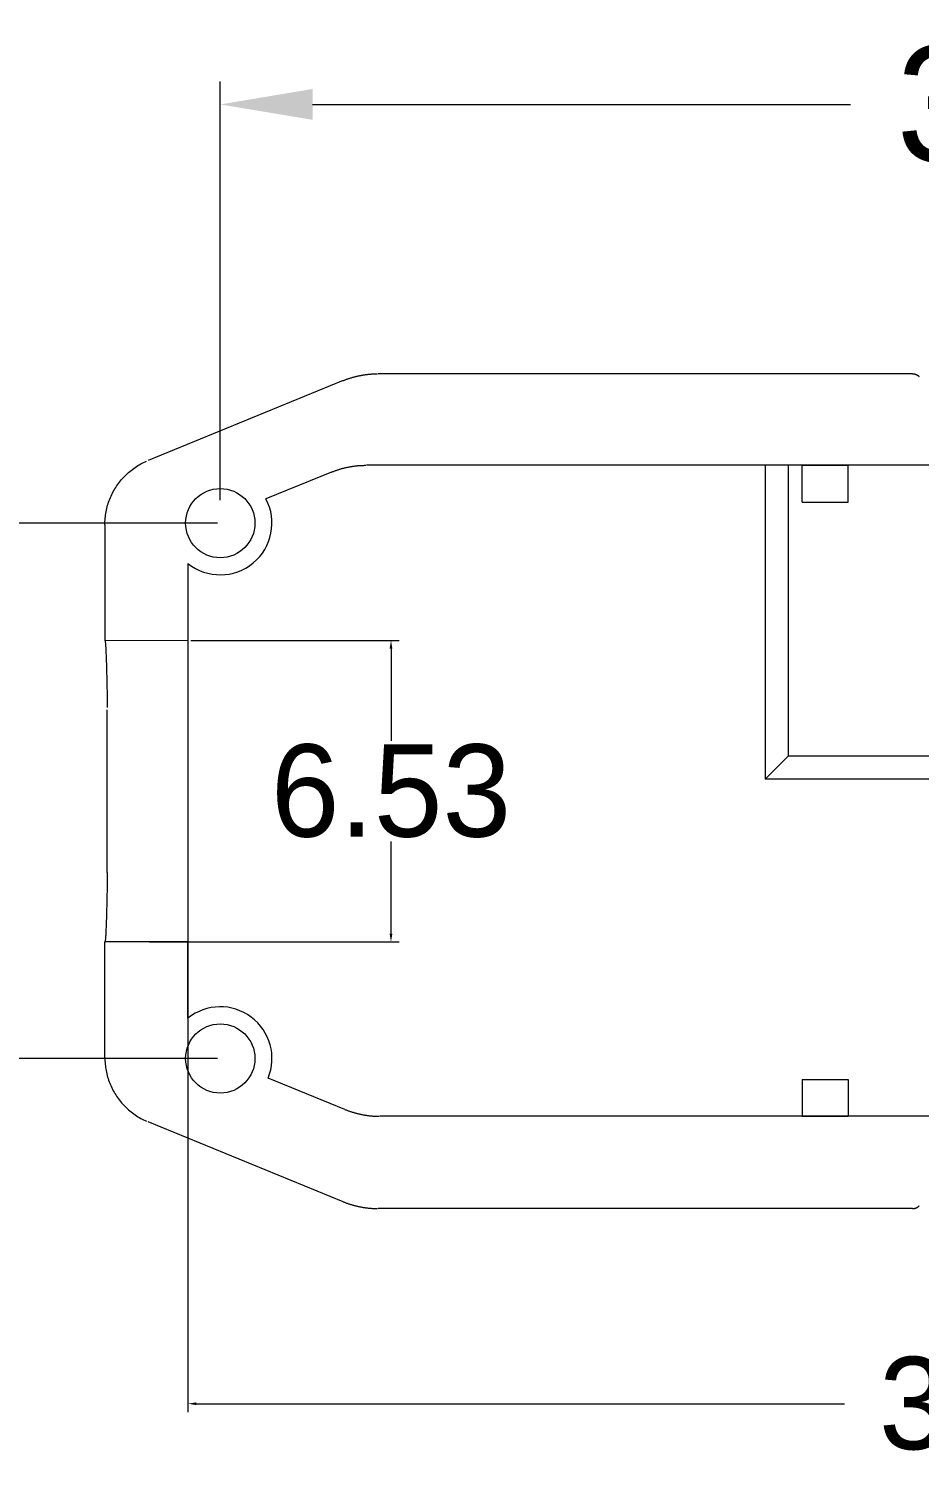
# Model space of a CAD drawing. Extents: x -778 to -614, y -2061 to -1833.
# Drawn here: x -702.01 to -682.72, y -1965.72 to -1934.62 of the extents above; entities that cross this region are included whole.
import ezdxf

# ---------------------------------------------------------------- set-up
doc = ezdxf.new("R2010")
doc.units = 0
doc.header["$MEASUREMENT"] = 0
doc.layers.add('3', color=7, linetype='Continuous')
doc.layers.add('dim', color=82, linetype='Continuous', lineweight=9)
doc.dimstyles.get("Standard").update_dxf_attribs({"dimtxt": 0.18, "dimasz": 0.18, "dimexe": 0.18, "dimexo": 0.0625, "dimgap": 0.09, "dimtad": 0, "dimtih": 1, "dimtoh": 1, "dimdec": 4, "dimzin": 0, "dimdsep": 46, "dimtxsty": 'Standard', "dimcen": 0.09, "dimadec": 0, "dimazin": 0, "dimtfac": 1, "dimtdec": 4, "dimtofl": 0, "dimtmove": 0, "dimatfit": 3, "dimfxl": 1, "dimtolj": 1, "dimtzin": 0, "dimarcsym": 0})

# ---------------------------------------------------------------- blocks, each defined once
blk = doc.blocks.new('*D79')
at = {"color": 0, "linetype": 'Continuous', "lineweight": 0}
for p, q in [((-697.921, -1945.331), (-708.86, -1945.331)), ((-708.68, -1945.511), (-708.68, -1949.291)), ((-708.68, -1956.751), (-708.68, -1952.971)), ((-697.921, -1956.931), (-708.86, -1956.931))]:
    blk.add_line(p, q, dxfattribs=at)
for points in [[(-708.71, -1945.511), (-708.65, -1945.511), (-708.68, -1945.331)], [(-708.71, -1956.751), (-708.65, -1956.751), (-708.68, -1956.931)]]:
    blk.add_solid(points, dxfattribs=at)
at = {"layer": 'Defpoints', "color": 0, "linetype": 'Continuous', "lineweight": 0}
for p in [(-697.859, -1945.331), (-708.68, -1956.931), (-697.859, -1956.931)]:
    blk.add_point(p, dxfattribs=at)
at = {"color": 0, "linetype": 'Continuous', "lineweight": 0, "insert": (-708.68, -1951.131), "char_height": 3.5, "attachment_point": 5}
blk.add_mtext('\\A1;11.60', dxfattribs=at)
blk = doc.blocks.new('*D97')
at = {"layer": 'Defpoints', "color": 0, "linetype": 'Continuous', "lineweight": 0}
for p in [(-697.859, -1936.259), (-662.059, -1943.931), (-697.859, -1945.331)]:
    blk.add_point(p, dxfattribs=at)
at = {"layer": 'dim', "color": 0, "linetype": 'Continuous', "lineweight": 0}
for p, q in [((-697.859, -1944.831), (-697.859, -1935.759)), ((-662.059, -1943.431), (-662.059, -1935.759)), ((-695.859, -1936.259), (-684.208, -1936.259)), ((-664.059, -1936.259), (-675.709, -1936.259))]:
    blk.add_line(p, q, dxfattribs=at)
for points in [[(-695.859, -1935.925), (-695.859, -1936.592), (-697.859, -1936.259)], [(-664.059, -1935.925), (-664.059, -1936.592), (-662.059, -1936.259)]]:
    blk.add_solid(points, dxfattribs=at)
at = {"layer": 'dim', "color": 0, "linetype": 'Continuous', "lineweight": 0, "insert": (-679.959, -1936.259), "char_height": 2.5, "attachment_point": 5}
blk.add_mtext('\\A1;35.8', dxfattribs=at)
blk = doc.blocks.new('*D102')
at = {"color": 0, "linetype": 'Continuous', "lineweight": 0}
for p, q in [((-698.559, -1951.202), (-698.559, -1964.592)), ((-661.931, -1951.202), (-661.931, -1964.592)), ((-698.379, -1964.412), (-684.335, -1964.412)), ((-662.111, -1964.412), (-676.155, -1964.412))]:
    blk.add_line(p, q, dxfattribs=at)
for points in [[(-698.379, -1964.382), (-698.379, -1964.442), (-698.559, -1964.412)], [(-662.111, -1964.382), (-662.111, -1964.442), (-661.931, -1964.412)]]:
    blk.add_solid(points, dxfattribs=at)
at = {"layer": 'Defpoints', "color": 0, "linetype": 'Continuous', "lineweight": 0}
for p in [(-698.559, -1951.139), (-661.931, -1951.139), (-698.559, -1964.412)]:
    blk.add_point(p, dxfattribs=at)
at = {"color": 0, "linetype": 'Continuous', "lineweight": 0, "insert": (-680.245, -1964.412), "char_height": 2, "attachment_point": 5}
blk.add_mtext('\\A1;36.63', dxfattribs=at)
blk = doc.blocks.new('*D107')
at = {"color": 0, "linetype": 'Continuous', "lineweight": 0}
for p, q in [((-698.496, -1947.873), (-693.981, -1947.873)), ((-694.161, -1948.053), (-694.161, -1950.049)), ((-694.161, -1954.225), (-694.161, -1952.229)), ((-699.396, -1954.405), (-693.981, -1954.405))]:
    blk.add_line(p, q, dxfattribs=at)
for points in [[(-694.191, -1948.053), (-694.131, -1948.053), (-694.161, -1947.873)], [(-694.191, -1954.225), (-694.131, -1954.225), (-694.161, -1954.405)]]:
    blk.add_solid(points, dxfattribs=at)
at = {"layer": 'Defpoints', "color": 0, "linetype": 'Continuous', "lineweight": 0}
for p in [(-698.559, -1947.873), (-699.459, -1954.405), (-694.161, -1954.405)]:
    blk.add_point(p, dxfattribs=at)
at = {"color": 0, "linetype": 'Continuous', "lineweight": 0, "insert": (-694.161, -1951.139), "char_height": 2, "attachment_point": 5}
blk.add_mtext('\\A1;6.53', dxfattribs=at)

msp = doc.modelspace()

# ---------------------------------------------------------------- linework, layer by layer
at = {"layer": '3', "color": 213, "linetype": 'Continuous', "lineweight": 0}
for p, q in [((-695.197, -1942.244), (-699.422, -1943.972)), ((-695.197, -1942.244), (-699.422, -1943.972)), ((-682.864, -1942.094), (-694.436, -1942.094)), ((-682.864, -1942.094), (-694.436, -1942.094)), ((-678.536, -1944.078), (-694.691, -1944.078)), ((-686.059, -1944.078), (-686.059, -1950.878)), ((-685.559, -1944.078), (-685.559, -1950.378)), ((-685.259, -1944.078), (-684.259, -1944.078)), ((-685.259, -1944.878), (-685.259, -1944.078)), ((-684.259, -1944.878), (-684.259, -1944.078)), ((-695.452, -1944.227), (-696.869, -1944.807)), ((-685.259, -1944.878), (-684.259, -1944.878)), ((-700.359, -1945.367), (-700.359, -1947.873)), ((-700.359, -1945.367), (-700.359, -1947.873)), ((-698.559, -1946.205), (-698.559, -1947.873)), ((-698.559, -1947.873), (-700.355, -1947.879)), ((-698.559, -1947.873), (-698.559, -1954.405)), ((-700.306, -1952.898), (-700.306, -1949.38)), ((-686.059, -1950.878), (-685.559, -1950.378)), ((-670.759, -1950.378), (-685.559, -1950.378)), ((-670.259, -1950.878), (-686.059, -1950.878)), ((-700.359, -1956.911), (-700.359, -1954.405)), ((-700.359, -1956.911), (-700.359, -1954.405)), ((-698.559, -1954.405), (-700.359, -1954.405)), ((-698.559, -1956.057), (-698.559, -1954.405)), ((-695.161, -1958.035), (-696.822, -1957.355)), ((-685.259, -1957.384), (-685.259, -1958.184)), ((-685.259, -1957.384), (-684.259, -1957.384)), ((-684.259, -1957.384), (-684.259, -1958.184)), ((-695.197, -1960.034), (-699.422, -1958.306)), ((-695.197, -1960.034), (-699.422, -1958.306)), ((-682.828, -1958.184), (-694.4, -1958.184)), ((-678.536, -1958.184), (-694.4, -1958.184)), ((-685.259, -1958.184), (-684.259, -1958.184)), ((-682.864, -1960.184), (-694.436, -1960.184)), ((-682.864, -1960.184), (-694.436, -1960.184))]:
    msp.add_line(p, q, dxfattribs=at)
for points in [[(-695.197, -1942.244, 0), (-695.182, -1942.238, 0), (-695.168, -1942.232, 0), (-695.153, -1942.226, 0), (-695.139, -1942.221, 0), (-695.124, -1942.215, 0), (-695.109, -1942.21, 0), (-695.095, -1942.205, 0), (-695.08, -1942.2, 0), (-695.065, -1942.195, 0), (-695.05, -1942.19, 0), (-695.035, -1942.185, 0), (-695.02, -1942.181, 0), (-695.005, -1942.176, 0), (-694.99, -1942.172, 0), (-694.975, -1942.168, 0), (-694.96, -1942.164, 0), (-694.945, -1942.16, 0), (-694.93, -1942.156, 0), (-694.915, -1942.152, 0), (-694.9, -1942.148, 0), (-694.885, -1942.145, 0), (-694.869, -1942.141, 0), (-694.854, -1942.138, 0), (-694.839, -1942.135, 0), (-694.824, -1942.132, 0), (-694.808, -1942.129, 0), (-694.793, -1942.126, 0), (-694.778, -1942.123, 0), (-694.762, -1942.121, 0), (-694.747, -1942.118, 0), (-694.731, -1942.116, 0), (-694.716, -1942.114, 0), (-694.7, -1942.112, 0), (-694.685, -1942.11, 0), (-694.669, -1942.108, 0), (-694.654, -1942.106, 0), (-694.638, -1942.104, 0), (-694.623, -1942.103, 0), (-694.607, -1942.101, 0), (-694.592, -1942.1, 0), (-694.576, -1942.099, 0), (-694.561, -1942.098, 0), (-694.545, -1942.097, 0), (-694.529, -1942.096, 0), (-694.514, -1942.096, 0), (-694.498, -1942.095, 0), (-694.483, -1942.095, 0), (-694.467, -1942.094, 0), (-694.451, -1942.094, 0)], [(-695.197, -1942.244, 0), (-695.182, -1942.238, 0), (-695.168, -1942.232, 0), (-695.153, -1942.226, 0), (-695.139, -1942.221, 0), (-695.124, -1942.215, 0), (-695.109, -1942.21, 0), (-695.095, -1942.205, 0), (-695.08, -1942.2, 0), (-695.065, -1942.195, 0), (-695.05, -1942.19, 0), (-695.035, -1942.185, 0), (-695.02, -1942.181, 0), (-695.005, -1942.176, 0), (-694.99, -1942.172, 0), (-694.975, -1942.168, 0), (-694.96, -1942.164, 0), (-694.945, -1942.16, 0), (-694.93, -1942.156, 0), (-694.915, -1942.152, 0), (-694.9, -1942.148, 0), (-694.885, -1942.145, 0), (-694.869, -1942.141, 0), (-694.854, -1942.138, 0), (-694.839, -1942.135, 0), (-694.824, -1942.132, 0), (-694.808, -1942.129, 0), (-694.793, -1942.126, 0), (-694.778, -1942.123, 0), (-694.762, -1942.121, 0), (-694.747, -1942.118, 0), (-694.731, -1942.116, 0), (-694.716, -1942.114, 0), (-694.7, -1942.112, 0), (-694.685, -1942.11, 0), (-694.669, -1942.108, 0), (-694.654, -1942.106, 0), (-694.638, -1942.104, 0), (-694.623, -1942.103, 0), (-694.607, -1942.101, 0), (-694.592, -1942.1, 0), (-694.576, -1942.099, 0), (-694.561, -1942.098, 0), (-694.545, -1942.097, 0), (-694.529, -1942.096, 0), (-694.514, -1942.096, 0), (-694.498, -1942.095, 0), (-694.483, -1942.095, 0), (-694.467, -1942.094, 0), (-694.451, -1942.094, 0)], [(-682.864, -1942.094, 0), (-682.861, -1942.094, 0), (-682.858, -1942.094, 0), (-682.854, -1942.094, 0), (-682.851, -1942.094, 0), (-682.848, -1942.095, 0), (-682.845, -1942.095, 0), (-682.841, -1942.095, 0), (-682.838, -1942.096, 0), (-682.835, -1942.096, 0), (-682.832, -1942.097, 0), (-682.828, -1942.097, 0), (-682.825, -1942.098, 0), (-682.822, -1942.099, 0), (-682.819, -1942.099, 0), (-682.816, -1942.1, 0), (-682.812, -1942.101, 0), (-682.809, -1942.102, 0), (-682.806, -1942.103, 0), (-682.803, -1942.104, 0), (-682.8, -1942.105, 0), (-682.797, -1942.106, 0), (-682.794, -1942.107, 0), (-682.791, -1942.108, 0), (-682.787, -1942.109, 0), (-682.784, -1942.111, 0), (-682.781, -1942.112, 0), (-682.778, -1942.113, 0), (-682.776, -1942.115, 0), (-682.773, -1942.116, 0), (-682.77, -1942.118, 0), (-682.767, -1942.119, 0), (-682.764, -1942.121, 0), (-682.761, -1942.123, 0), (-682.758, -1942.124, 0), (-682.756, -1942.126, 0), (-682.753, -1942.128, 0), (-682.75, -1942.13, 0), (-682.747, -1942.132, 0), (-682.745, -1942.134, 0), (-682.742, -1942.136, 0), (-682.739, -1942.138, 0), (-682.737, -1942.14, 0), (-682.734, -1942.142, 0), (-682.732, -1942.144, 0), (-682.729, -1942.146, 0), (-682.727, -1942.148, 0), (-682.725, -1942.151, 0), (-682.722, -1942.153, 0), (-682.72, -1942.155, 0)], [(-682.864, -1942.094, 0), (-682.861, -1942.094, 0), (-682.858, -1942.094, 0), (-682.854, -1942.094, 0), (-682.851, -1942.094, 0), (-682.848, -1942.095, 0), (-682.845, -1942.095, 0), (-682.841, -1942.095, 0), (-682.838, -1942.096, 0), (-682.835, -1942.096, 0), (-682.832, -1942.097, 0), (-682.828, -1942.097, 0), (-682.825, -1942.098, 0), (-682.822, -1942.099, 0), (-682.819, -1942.099, 0), (-682.816, -1942.1, 0), (-682.812, -1942.101, 0), (-682.809, -1942.102, 0), (-682.806, -1942.103, 0), (-682.803, -1942.104, 0), (-682.8, -1942.105, 0), (-682.797, -1942.106, 0), (-682.794, -1942.107, 0), (-682.791, -1942.108, 0), (-682.787, -1942.109, 0), (-682.784, -1942.111, 0), (-682.781, -1942.112, 0), (-682.778, -1942.113, 0), (-682.776, -1942.115, 0), (-682.773, -1942.116, 0), (-682.77, -1942.118, 0), (-682.767, -1942.119, 0), (-682.764, -1942.121, 0), (-682.761, -1942.123, 0), (-682.758, -1942.124, 0), (-682.756, -1942.126, 0), (-682.753, -1942.128, 0), (-682.75, -1942.13, 0), (-682.747, -1942.132, 0), (-682.745, -1942.134, 0), (-682.742, -1942.135, 0), (-682.739, -1942.138, 0), (-682.737, -1942.14, 0), (-682.734, -1942.142, 0), (-682.732, -1942.144, 0), (-682.729, -1942.146, 0), (-682.727, -1942.148, 0), (-682.725, -1942.151, 0), (-682.722, -1942.153, 0), (-682.72, -1942.155, 0)], [(-700.359, -1945.367, 0), (-700.358, -1945.332, 0), (-700.357, -1945.296, 0), (-700.355, -1945.26, 0), (-700.352, -1945.225, 0), (-700.348, -1945.189, 0), (-700.343, -1945.154, 0), (-700.338, -1945.119, 0), (-700.332, -1945.084, 0), (-700.325, -1945.049, 0), (-700.317, -1945.014, 0), (-700.308, -1944.979, 0), (-700.298, -1944.945, 0), (-700.288, -1944.911, 0), (-700.277, -1944.877, 0), (-700.265, -1944.844, 0), (-700.252, -1944.81, 0), (-700.238, -1944.777, 0), (-700.224, -1944.745, 0), (-700.209, -1944.712, 0), (-700.193, -1944.681, 0), (-700.176, -1944.649, 0), (-700.159, -1944.618, 0), (-700.141, -1944.587, 0), (-700.122, -1944.557, 0), (-700.103, -1944.527, 0), (-700.082, -1944.498, 0), (-700.062, -1944.469, 0), (-700.04, -1944.44, 0), (-700.018, -1944.413, 0), (-699.995, -1944.385, 0), (-699.971, -1944.358, 0), (-699.947, -1944.332, 0), (-699.922, -1944.307, 0), (-699.897, -1944.282, 0), (-699.871, -1944.257, 0), (-699.844, -1944.233, 0), (-699.817, -1944.21, 0), (-699.79, -1944.188, 0), (-699.762, -1944.166, 0), (-699.733, -1944.145, 0), (-699.704, -1944.124, 0), (-699.674, -1944.104, 0), (-699.644, -1944.085, 0), (-699.614, -1944.067, 0), (-699.583, -1944.049, 0), (-699.551, -1944.032, 0), (-699.519, -1944.016, 0), (-699.487, -1944.001, 0), (-699.455, -1943.986, 0)], [(-700.359, -1945.367, 0), (-700.358, -1945.332, 0), (-700.357, -1945.296, 0), (-700.355, -1945.26, 0), (-700.352, -1945.225, 0), (-700.348, -1945.189, 0), (-700.343, -1945.154, 0), (-700.338, -1945.119, 0), (-700.332, -1945.084, 0), (-700.325, -1945.049, 0), (-700.317, -1945.014, 0), (-700.308, -1944.979, 0), (-700.298, -1944.945, 0), (-700.288, -1944.911, 0), (-700.277, -1944.877, 0), (-700.265, -1944.844, 0), (-700.252, -1944.81, 0), (-700.238, -1944.777, 0), (-700.224, -1944.745, 0), (-700.209, -1944.712, 0), (-700.193, -1944.681, 0), (-700.176, -1944.649, 0), (-700.159, -1944.618, 0), (-700.141, -1944.587, 0), (-700.122, -1944.557, 0), (-700.103, -1944.527, 0), (-700.082, -1944.498, 0), (-700.062, -1944.469, 0), (-700.04, -1944.44, 0), (-700.018, -1944.413, 0), (-699.995, -1944.385, 0), (-699.971, -1944.358, 0), (-699.947, -1944.332, 0), (-699.922, -1944.307, 0), (-699.897, -1944.282, 0), (-699.871, -1944.257, 0), (-699.844, -1944.233, 0), (-699.817, -1944.21, 0), (-699.79, -1944.188, 0), (-699.762, -1944.166, 0), (-699.733, -1944.145, 0), (-699.704, -1944.124, 0), (-699.674, -1944.104, 0), (-699.644, -1944.085, 0), (-699.614, -1944.067, 0), (-699.583, -1944.049, 0), (-699.551, -1944.032, 0), (-699.519, -1944.016, 0), (-699.487, -1944.001, 0), (-699.455, -1943.986, 0)], [(-695.452, -1944.227, 0), (-695.438, -1944.221, 0), (-695.423, -1944.216, 0), (-695.409, -1944.21, 0), (-695.394, -1944.205, 0), (-695.379, -1944.199, 0), (-695.365, -1944.194, 0), (-695.35, -1944.189, 0), (-695.335, -1944.184, 0), (-695.32, -1944.179, 0), (-695.305, -1944.174, 0), (-695.291, -1944.169, 0), (-695.276, -1944.165, 0), (-695.261, -1944.16, 0), (-695.246, -1944.156, 0), (-695.231, -1944.151, 0), (-695.216, -1944.147, 0), (-695.201, -1944.143, 0), (-695.185, -1944.139, 0), (-695.17, -1944.136, 0), (-695.155, -1944.132, 0), (-695.14, -1944.128, 0), (-695.125, -1944.125, 0), (-695.109, -1944.122, 0), (-695.094, -1944.118, 0), (-695.079, -1944.115, 0), (-695.064, -1944.112, 0), (-695.048, -1944.11, 0), (-695.033, -1944.107, 0), (-695.017, -1944.104, 0), (-695.002, -1944.102, 0), (-694.987, -1944.099, 0), (-694.971, -1944.097, 0), (-694.956, -1944.095, 0), (-694.94, -1944.093, 0), (-694.925, -1944.091, 0), (-694.909, -1944.09, 0), (-694.894, -1944.088, 0), (-694.878, -1944.086, 0), (-694.863, -1944.085, 0), (-694.847, -1944.084, 0), (-694.831, -1944.083, 0), (-694.816, -1944.082, 0), (-694.8, -1944.081, 0), (-694.785, -1944.08, 0), (-694.769, -1944.079, 0), (-694.754, -1944.079, 0), (-694.738, -1944.078, 0), (-694.722, -1944.078, 0), (-694.707, -1944.078, 0)], [(-695.452, -1944.227, 0), (-695.438, -1944.221, 0), (-695.423, -1944.216, 0), (-695.409, -1944.21, 0), (-695.394, -1944.205, 0), (-695.379, -1944.199, 0), (-695.365, -1944.194, 0), (-695.35, -1944.189, 0), (-695.335, -1944.184, 0), (-695.32, -1944.179, 0), (-695.305, -1944.174, 0), (-695.291, -1944.169, 0), (-695.276, -1944.165, 0), (-695.261, -1944.16, 0), (-695.246, -1944.156, 0), (-695.231, -1944.151, 0), (-695.216, -1944.147, 0), (-695.201, -1944.143, 0), (-695.185, -1944.139, 0), (-695.17, -1944.136, 0), (-695.155, -1944.132, 0), (-695.14, -1944.128, 0), (-695.125, -1944.125, 0), (-695.109, -1944.122, 0), (-695.094, -1944.118, 0), (-695.079, -1944.115, 0), (-695.064, -1944.112, 0), (-695.048, -1944.11, 0), (-695.033, -1944.107, 0), (-695.017, -1944.104, 0), (-695.002, -1944.102, 0), (-694.987, -1944.099, 0), (-694.971, -1944.097, 0), (-694.956, -1944.095, 0), (-694.94, -1944.093, 0), (-694.925, -1944.091, 0), (-694.909, -1944.09, 0), (-694.894, -1944.088, 0), (-694.878, -1944.086, 0), (-694.863, -1944.085, 0), (-694.847, -1944.084, 0), (-694.831, -1944.083, 0), (-694.816, -1944.082, 0), (-694.8, -1944.081, 0), (-694.785, -1944.08, 0), (-694.769, -1944.079, 0), (-694.754, -1944.079, 0), (-694.738, -1944.078, 0), (-694.722, -1944.078, 0), (-694.707, -1944.078, 0)], [(-700.359, -1947.873, 0), (-700.357, -1947.873, 0), (-700.356, -1947.875, 0), (-700.355, -1947.879, 0), (-700.354, -1947.883, 0), (-700.352, -1947.889, 0), (-700.351, -1947.896, 0), (-700.35, -1947.904, 0), (-700.349, -1947.914, 0), (-700.348, -1947.925, 0), (-700.346, -1947.937, 0), (-700.345, -1947.951, 0), (-700.344, -1947.966, 0), (-700.343, -1947.982, 0), (-700.342, -1947.999, 0), (-700.34, -1948.018, 0), (-700.339, -1948.037, 0), (-700.338, -1948.059, 0), (-700.337, -1948.081, 0), (-700.336, -1948.104, 0), (-700.335, -1948.129, 0), (-700.334, -1948.155, 0), (-700.332, -1948.182, 0), (-700.331, -1948.21, 0), (-700.33, -1948.24, 0), (-700.329, -1948.271, 0), (-700.328, -1948.302, 0), (-700.327, -1948.335, 0), (-700.326, -1948.37, 0), (-700.325, -1948.405, 0), (-700.324, -1948.441, 0), (-700.323, -1948.479, 0), (-700.322, -1948.517, 0), (-700.321, -1948.557, 0), (-700.32, -1948.598, 0), (-700.319, -1948.639, 0), (-700.318, -1948.682, 0), (-700.317, -1948.726, 0), (-700.316, -1948.771, 0), (-700.315, -1948.816, 0), (-700.314, -1948.863, 0), (-700.313, -1948.911, 0), (-700.312, -1948.959, 0), (-700.311, -1949.009, 0), (-700.311, -1949.059, 0), (-700.31, -1949.111, 0), (-700.309, -1949.163, 0), (-700.308, -1949.216, 0), (-700.307, -1949.27, 0), (-700.307, -1949.325, 0)], [(-700.306, -1952.898, 0), (-700.307, -1952.953, 0), (-700.307, -1953.008, 0), (-700.308, -1953.062, 0), (-700.309, -1953.115, 0), (-700.31, -1953.167, 0), (-700.311, -1953.219, 0), (-700.311, -1953.269, 0), (-700.312, -1953.319, 0), (-700.313, -1953.367, 0), (-700.314, -1953.415, 0), (-700.315, -1953.462, 0), (-700.316, -1953.507, 0), (-700.317, -1953.552, 0), (-700.318, -1953.596, 0), (-700.319, -1953.639, 0), (-700.32, -1953.681, 0), (-700.321, -1953.721, 0), (-700.322, -1953.761, 0), (-700.323, -1953.799, 0), (-700.324, -1953.837, 0), (-700.325, -1953.873, 0), (-700.326, -1953.908, 0), (-700.327, -1953.943, 0), (-700.328, -1953.976, 0), (-700.329, -1954.007, 0), (-700.33, -1954.038, 0), (-700.331, -1954.068, 0), (-700.332, -1954.096, 0), (-700.334, -1954.123, 0), (-700.335, -1954.149, 0), (-700.336, -1954.174, 0), (-700.337, -1954.197, 0), (-700.338, -1954.219, 0), (-700.339, -1954.241, 0), (-700.34, -1954.26, 0), (-700.342, -1954.279, 0), (-700.343, -1954.296, 0), (-700.344, -1954.312, 0), (-700.345, -1954.327, 0), (-700.346, -1954.341, 0), (-700.348, -1954.353, 0), (-700.349, -1954.364, 0), (-700.35, -1954.374, 0), (-700.351, -1954.382, 0), (-700.352, -1954.389, 0), (-700.354, -1954.395, 0), (-700.355, -1954.399, 0), (-700.356, -1954.403, 0), (-700.357, -1954.405, 0)], [(-700.359, -1956.911, 0), (-700.358, -1956.946, 0), (-700.357, -1956.982, 0), (-700.355, -1957.018, 0), (-700.352, -1957.053, 0), (-700.348, -1957.089, 0), (-700.343, -1957.124, 0), (-700.338, -1957.159, 0), (-700.332, -1957.194, 0), (-700.325, -1957.229, 0), (-700.317, -1957.264, 0), (-700.308, -1957.299, 0), (-700.298, -1957.333, 0), (-700.288, -1957.367, 0), (-700.277, -1957.401, 0), (-700.265, -1957.434, 0), (-700.252, -1957.468, 0), (-700.238, -1957.501, 0), (-700.224, -1957.533, 0), (-700.209, -1957.566, 0), (-700.193, -1957.597, 0), (-700.176, -1957.629, 0), (-700.159, -1957.66, 0), (-700.141, -1957.691, 0), (-700.122, -1957.721, 0), (-700.103, -1957.751, 0), (-700.082, -1957.78, 0), (-700.062, -1957.809, 0), (-700.04, -1957.838, 0), (-700.018, -1957.865, 0), (-699.995, -1957.893, 0), (-699.971, -1957.92, 0), (-699.947, -1957.946, 0), (-699.922, -1957.971, 0), (-699.897, -1957.996, 0), (-699.871, -1958.021, 0), (-699.844, -1958.045, 0), (-699.817, -1958.068, 0), (-699.79, -1958.09, 0), (-699.762, -1958.112, 0), (-699.733, -1958.133, 0), (-699.704, -1958.154, 0), (-699.674, -1958.174, 0), (-699.644, -1958.193, 0), (-699.614, -1958.211, 0), (-699.583, -1958.229, 0), (-699.551, -1958.246, 0), (-699.519, -1958.262, 0), (-699.487, -1958.277, 0), (-699.455, -1958.292, 0)], [(-700.359, -1956.911, 0), (-700.358, -1956.946, 0), (-700.357, -1956.982, 0), (-700.355, -1957.018, 0), (-700.352, -1957.053, 0), (-700.348, -1957.089, 0), (-700.343, -1957.124, 0), (-700.338, -1957.159, 0), (-700.332, -1957.194, 0), (-700.325, -1957.229, 0), (-700.317, -1957.264, 0), (-700.308, -1957.299, 0), (-700.298, -1957.333, 0), (-700.288, -1957.367, 0), (-700.277, -1957.401, 0), (-700.265, -1957.434, 0), (-700.252, -1957.468, 0), (-700.238, -1957.501, 0), (-700.224, -1957.533, 0), (-700.209, -1957.566, 0), (-700.193, -1957.597, 0), (-700.176, -1957.629, 0), (-700.159, -1957.66, 0), (-700.141, -1957.691, 0), (-700.122, -1957.721, 0), (-700.103, -1957.751, 0), (-700.082, -1957.78, 0), (-700.062, -1957.809, 0), (-700.04, -1957.838, 0), (-700.018, -1957.865, 0), (-699.995, -1957.893, 0), (-699.971, -1957.92, 0), (-699.947, -1957.946, 0), (-699.922, -1957.971, 0), (-699.897, -1957.996, 0), (-699.871, -1958.021, 0), (-699.844, -1958.045, 0), (-699.817, -1958.068, 0), (-699.79, -1958.09, 0), (-699.762, -1958.112, 0), (-699.733, -1958.133, 0), (-699.704, -1958.154, 0), (-699.674, -1958.174, 0), (-699.644, -1958.193, 0), (-699.614, -1958.211, 0), (-699.583, -1958.229, 0), (-699.551, -1958.246, 0), (-699.519, -1958.262, 0), (-699.487, -1958.277, 0), (-699.455, -1958.292, 0)], [(-695.161, -1958.035, 0), (-695.146, -1958.041, 0), (-695.132, -1958.046, 0), (-695.117, -1958.052, 0), (-695.103, -1958.057, 0), (-695.088, -1958.063, 0), (-695.073, -1958.068, 0), (-695.059, -1958.073, 0), (-695.044, -1958.078, 0), (-695.029, -1958.083, 0), (-695.014, -1958.088, 0), (-694.999, -1958.093, 0), (-694.984, -1958.097, 0), (-694.969, -1958.102, 0), (-694.954, -1958.106, 0), (-694.939, -1958.111, 0), (-694.924, -1958.115, 0), (-694.909, -1958.119, 0), (-694.894, -1958.123, 0), (-694.879, -1958.126, 0), (-694.864, -1958.13, 0), (-694.849, -1958.134, 0), (-694.833, -1958.137, 0), (-694.818, -1958.14, 0), (-694.803, -1958.144, 0), (-694.788, -1958.147, 0), (-694.772, -1958.15, 0), (-694.757, -1958.152, 0), (-694.742, -1958.155, 0), (-694.726, -1958.158, 0), (-694.711, -1958.16, 0), (-694.695, -1958.162, 0), (-694.68, -1958.165, 0), (-694.664, -1958.167, 0), (-694.649, -1958.169, 0), (-694.633, -1958.171, 0), (-694.618, -1958.172, 0), (-694.602, -1958.174, 0), (-694.587, -1958.176, 0), (-694.571, -1958.177, 0), (-694.556, -1958.178, 0), (-694.54, -1958.179, 0), (-694.525, -1958.18, 0), (-694.509, -1958.181, 0), (-694.494, -1958.182, 0), (-694.478, -1958.183, 0), (-694.462, -1958.183, 0), (-694.447, -1958.184, 0), (-694.431, -1958.184, 0), (-694.416, -1958.184, 0)], [(-695.161, -1958.035, 0), (-695.146, -1958.041, 0), (-695.132, -1958.046, 0), (-695.117, -1958.052, 0), (-695.103, -1958.057, 0), (-695.088, -1958.063, 0), (-695.073, -1958.068, 0), (-695.059, -1958.073, 0), (-695.044, -1958.078, 0), (-695.029, -1958.083, 0), (-695.014, -1958.088, 0), (-694.999, -1958.093, 0), (-694.984, -1958.097, 0), (-694.969, -1958.102, 0), (-694.954, -1958.106, 0), (-694.939, -1958.111, 0), (-694.924, -1958.115, 0), (-694.909, -1958.119, 0), (-694.894, -1958.123, 0), (-694.879, -1958.126, 0), (-694.864, -1958.13, 0), (-694.849, -1958.134, 0), (-694.833, -1958.137, 0), (-694.818, -1958.14, 0), (-694.803, -1958.144, 0), (-694.788, -1958.147, 0), (-694.772, -1958.15, 0), (-694.757, -1958.152, 0), (-694.742, -1958.155, 0), (-694.726, -1958.158, 0), (-694.711, -1958.16, 0), (-694.695, -1958.162, 0), (-694.68, -1958.165, 0), (-694.664, -1958.167, 0), (-694.649, -1958.169, 0), (-694.633, -1958.171, 0), (-694.618, -1958.172, 0), (-694.602, -1958.174, 0), (-694.587, -1958.176, 0), (-694.571, -1958.177, 0), (-694.556, -1958.178, 0), (-694.54, -1958.179, 0), (-694.525, -1958.18, 0), (-694.509, -1958.181, 0), (-694.494, -1958.182, 0), (-694.478, -1958.183, 0), (-694.462, -1958.183, 0), (-694.447, -1958.184, 0), (-694.431, -1958.184, 0), (-694.416, -1958.184, 0)], [(-695.197, -1960.034, 0), (-695.182, -1960.04, 0), (-695.168, -1960.046, 0), (-695.153, -1960.052, 0), (-695.139, -1960.057, 0), (-695.124, -1960.063, 0), (-695.109, -1960.068, 0), (-695.095, -1960.073, 0), (-695.08, -1960.078, 0), (-695.065, -1960.083, 0), (-695.05, -1960.088, 0), (-695.035, -1960.093, 0), (-695.02, -1960.097, 0), (-695.005, -1960.102, 0), (-694.99, -1960.106, 0), (-694.975, -1960.11, 0), (-694.96, -1960.114, 0), (-694.945, -1960.118, 0), (-694.93, -1960.122, 0), (-694.915, -1960.126, 0), (-694.9, -1960.13, 0), (-694.885, -1960.133, 0), (-694.869, -1960.137, 0), (-694.854, -1960.14, 0), (-694.839, -1960.143, 0), (-694.824, -1960.146, 0), (-694.808, -1960.149, 0), (-694.793, -1960.152, 0), (-694.778, -1960.155, 0), (-694.762, -1960.157, 0), (-694.747, -1960.16, 0), (-694.731, -1960.162, 0), (-694.716, -1960.164, 0), (-694.7, -1960.167, 0), (-694.685, -1960.169, 0), (-694.669, -1960.17, 0), (-694.654, -1960.172, 0), (-694.638, -1960.174, 0), (-694.623, -1960.175, 0), (-694.607, -1960.177, 0), (-694.592, -1960.178, 0), (-694.576, -1960.179, 0), (-694.561, -1960.18, 0), (-694.545, -1960.181, 0), (-694.529, -1960.182, 0), (-694.514, -1960.182, 0), (-694.498, -1960.183, 0), (-694.483, -1960.183, 0), (-694.467, -1960.184, 0), (-694.451, -1960.184, 0)], [(-695.197, -1960.034, 0), (-695.182, -1960.04, 0), (-695.168, -1960.046, 0), (-695.153, -1960.052, 0), (-695.139, -1960.057, 0), (-695.124, -1960.063, 0), (-695.109, -1960.068, 0), (-695.095, -1960.073, 0), (-695.08, -1960.078, 0), (-695.065, -1960.083, 0), (-695.05, -1960.088, 0), (-695.035, -1960.093, 0), (-695.02, -1960.097, 0), (-695.005, -1960.102, 0), (-694.99, -1960.106, 0), (-694.975, -1960.11, 0), (-694.96, -1960.114, 0), (-694.945, -1960.118, 0), (-694.93, -1960.122, 0), (-694.915, -1960.126, 0), (-694.9, -1960.13, 0), (-694.885, -1960.133, 0), (-694.869, -1960.137, 0), (-694.854, -1960.14, 0), (-694.839, -1960.143, 0), (-694.824, -1960.146, 0), (-694.808, -1960.149, 0), (-694.793, -1960.152, 0), (-694.778, -1960.155, 0), (-694.762, -1960.157, 0), (-694.747, -1960.16, 0), (-694.731, -1960.162, 0), (-694.716, -1960.164, 0), (-694.7, -1960.167, 0), (-694.685, -1960.169, 0), (-694.669, -1960.17, 0), (-694.654, -1960.172, 0), (-694.638, -1960.174, 0), (-694.623, -1960.175, 0), (-694.607, -1960.177, 0), (-694.592, -1960.178, 0), (-694.576, -1960.179, 0), (-694.561, -1960.18, 0), (-694.545, -1960.181, 0), (-694.529, -1960.182, 0), (-694.514, -1960.182, 0), (-694.498, -1960.183, 0), (-694.483, -1960.183, 0), (-694.467, -1960.184, 0), (-694.451, -1960.184, 0)], [(-682.864, -1960.184, 0), (-682.861, -1960.184, 0), (-682.858, -1960.184, 0), (-682.854, -1960.184, 0), (-682.851, -1960.184, 0), (-682.848, -1960.183, 0), (-682.845, -1960.183, 0), (-682.841, -1960.183, 0), (-682.838, -1960.182, 0), (-682.835, -1960.182, 0), (-682.832, -1960.181, 0), (-682.828, -1960.181, 0), (-682.825, -1960.18, 0), (-682.822, -1960.179, 0), (-682.819, -1960.179, 0), (-682.816, -1960.178, 0), (-682.812, -1960.177, 0), (-682.809, -1960.176, 0), (-682.806, -1960.175, 0), (-682.803, -1960.174, 0), (-682.8, -1960.173, 0), (-682.797, -1960.172, 0), (-682.794, -1960.171, 0), (-682.791, -1960.17, 0), (-682.787, -1960.169, 0), (-682.784, -1960.167, 0), (-682.781, -1960.166, 0), (-682.778, -1960.165, 0), (-682.776, -1960.163, 0), (-682.773, -1960.162, 0), (-682.77, -1960.16, 0), (-682.767, -1960.159, 0), (-682.764, -1960.157, 0), (-682.761, -1960.155, 0), (-682.758, -1960.154, 0), (-682.756, -1960.152, 0), (-682.753, -1960.15, 0), (-682.75, -1960.148, 0), (-682.747, -1960.146, 0), (-682.745, -1960.144, 0), (-682.742, -1960.143, 0), (-682.739, -1960.14, 0), (-682.737, -1960.138, 0), (-682.734, -1960.136, 0), (-682.732, -1960.134, 0), (-682.729, -1960.132, 0), (-682.727, -1960.13, 0), (-682.725, -1960.128, 0), (-682.722, -1960.125, 0), (-682.72, -1960.123, 0)], [(-682.864, -1960.184, 0), (-682.861, -1960.184, 0), (-682.858, -1960.184, 0), (-682.854, -1960.184, 0), (-682.851, -1960.184, 0), (-682.848, -1960.183, 0), (-682.845, -1960.183, 0), (-682.841, -1960.183, 0), (-682.838, -1960.182, 0), (-682.835, -1960.182, 0), (-682.832, -1960.181, 0), (-682.828, -1960.181, 0), (-682.825, -1960.18, 0), (-682.822, -1960.179, 0), (-682.819, -1960.179, 0), (-682.816, -1960.178, 0), (-682.812, -1960.177, 0), (-682.809, -1960.176, 0), (-682.806, -1960.175, 0), (-682.803, -1960.174, 0), (-682.8, -1960.173, 0), (-682.797, -1960.172, 0), (-682.794, -1960.171, 0), (-682.791, -1960.17, 0), (-682.787, -1960.169, 0), (-682.784, -1960.167, 0), (-682.781, -1960.166, 0), (-682.778, -1960.165, 0), (-682.776, -1960.163, 0), (-682.773, -1960.162, 0), (-682.77, -1960.16, 0), (-682.767, -1960.159, 0), (-682.764, -1960.157, 0), (-682.761, -1960.155, 0), (-682.758, -1960.154, 0), (-682.756, -1960.152, 0), (-682.753, -1960.15, 0), (-682.75, -1960.148, 0), (-682.747, -1960.146, 0), (-682.745, -1960.144, 0), (-682.742, -1960.143, 0), (-682.739, -1960.14, 0), (-682.737, -1960.138, 0), (-682.734, -1960.136, 0), (-682.732, -1960.134, 0), (-682.729, -1960.132, 0), (-682.727, -1960.13, 0), (-682.725, -1960.127, 0), (-682.722, -1960.125, 0), (-682.72, -1960.123, 0)]]:
    msp.add_polyline3d(points, dxfattribs=at)
for centre in [(-697.859, -1945.331), (-697.859, -1956.931)]:
    msp.add_circle(centre, 0.75, dxfattribs=at)
for centre, start, end in [((-697.859, -1945.331), 231.3178, 27.9042), ((-697.859, -1956.931), 337.7459, 128.6822)]:
    msp.add_arc(centre, 1.12, start, end, dxfattribs=at)

# ---------------------------------------------------------------- dimensions: what is measured, and where the dimension line sits
at = {"linetype": 'Continuous', "lineweight": 0}
for base, p1, p2, override, picture, middle in [((-708.68, -1956.931), (-697.859, -1945.331), (-697.859, -1956.931), {"dimtxt": 3.5, "dimdec": 2, "dimdsep": 0, "dimtdec": 2, "dimlwd": 0, "dimlwe": 0}, '*D79', (-708.68, -1951.131)), ((-694.161, -1954.405), (-698.559, -1947.873), (-699.459, -1954.405), {"dimtxt": 2, "dimdec": 2, "dimzin": 8, "dimdsep": 0, "dimadec": 2, "dimazin": 2, "dimtdec": 2, "dimlwd": 0, "dimlwe": 0}, '*D107', (-694.161, -1951.139))]:
    dim = msp.add_linear_dim(base=base, p1=p1, p2=p2, angle=90, dimstyle='Standard', override=override, dxfattribs=at)
    dim.commit()
    dim.dimension.update_dxf_attribs({"geometry": picture, "text_midpoint": middle})
dim = msp.add_linear_dim(base=(-698.559, -1964.412), p1=(-661.931, -1951.139), p2=(-698.559, -1951.139), dimstyle='Standard', override={"dimtxt": 2, "dimdec": 2, "dimzin": 8, "dimdsep": 0, "dimadec": 2, "dimazin": 2, "dimtdec": 2, "dimlwd": 0, "dimlwe": 0}, dxfattribs=at)
dim.commit()
dim.dimension.update_dxf_attribs({"geometry": '*D102', "text_midpoint": (-680.245, -1964.412)})
at = {"layer": 'dim', "linetype": 'Continuous', "lineweight": 0}
dim = msp.add_linear_dim(base=(-697.859, -1936.259), p1=(-662.059, -1943.931), p2=(-697.859, -1945.331), dimstyle='Standard', override={"dimtxt": 2.5, "dimasz": 2, "dimexe": 0.49975, "dimexo": 0.49975, "dimgap": 0.49975, "dimdec": 2, "dimzin": 8, "dimdsep": 0, "dimadec": 4, "dimazin": 2, "dimtdec": 2, "dimlwd": 0, "dimlwe": 0}, dxfattribs=at)
dim.commit()
dim.dimension.update_dxf_attribs({"geometry": '*D97', "text_midpoint": (-679.959, -1936.259)})

doc.saveas('drawing.dxf')
